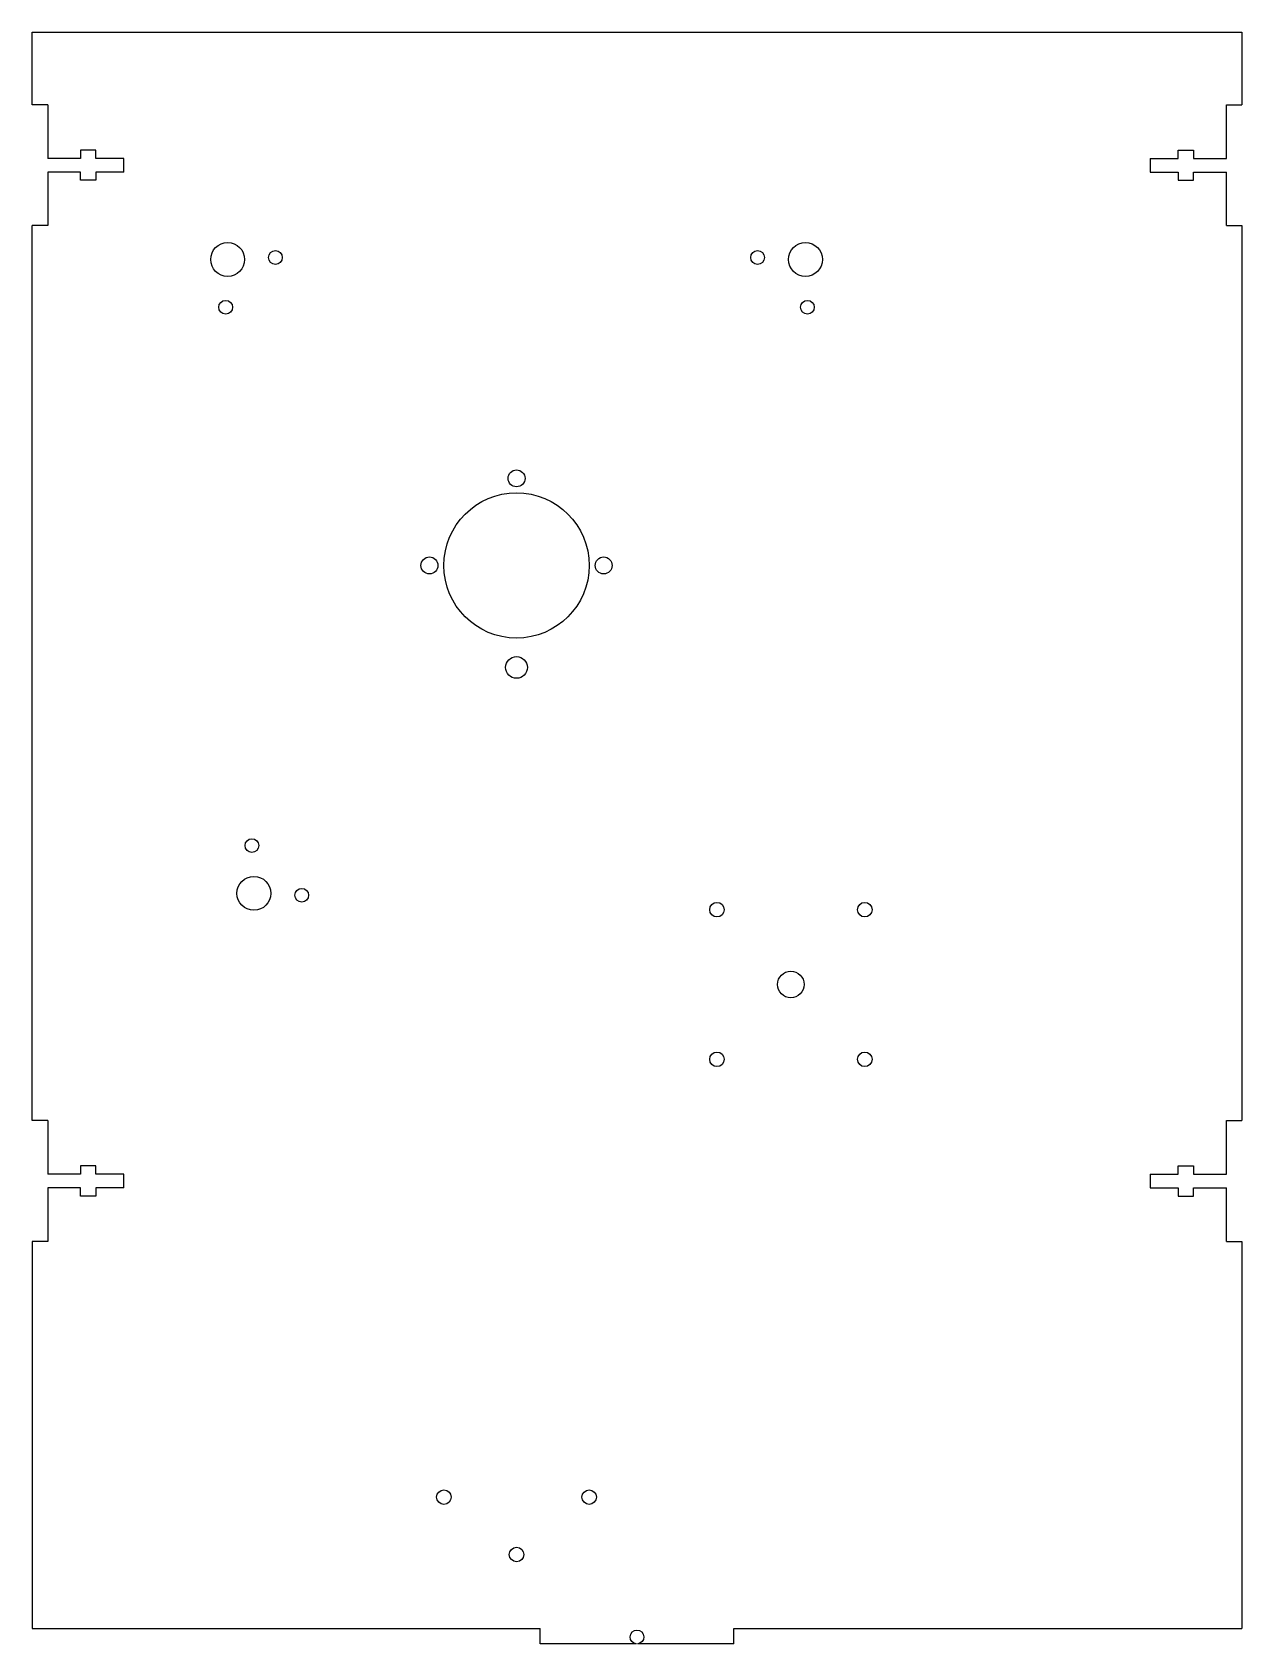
# Model space of a CAD drawing. Extents: x -3.9 to 5.9, y -8.8 to 4.3.
import ezdxf

# ---------------------------------------------------------------- set-up
doc = ezdxf.new("R2010")
doc.units = 0
doc.header["$MEASUREMENT"] = 0
doc.layers.add('VISIBLE', color=7, linetype='CONTINUOUS')

msp = doc.modelspace()

# ---------------------------------------------------------------- linework, layer by layer
at = {"layer": 'VISIBLE'}
for p, q in [((-3.941, 4.341, 0.118), (5.901, 4.341, 0.118)), ((-3.941, 3.75, 0.118), (-3.941, 4.341, 0.118)), ((5.901, 4.341, 0.118), (5.901, 3.75, 0.118)), ((-3.815, 3.75, 0.118), (-3.941, 3.75, 0.118)), ((-3.815, 3.75, 0.118), (-3.815, 3.314, 0.118)), ((5.776, 3.314, 0.118), (5.776, 3.75, 0.118)), ((5.776, 3.75, 0.118), (5.901, 3.75, 0.118)), ((-3.548, 3.314, 0.118), (-3.815, 3.314, 0.118)), ((-3.548, 3.381, 0.118), (-3.548, 3.314, 0.118)), ((-3.423, 3.381, 0.118), (-3.548, 3.381, 0.118)), ((-3.423, 3.314, 0.118), (-3.423, 3.381, 0.118)), ((-3.195, 3.314, 0.118), (-3.423, 3.314, 0.118)), ((-3.195, 3.202, 0.118), (-3.195, 3.314, 0.118)), ((5.156, 3.314, 0.118), (5.156, 3.202, 0.118)), ((5.156, 3.314, 0.118), (5.384, 3.314, 0.118)), ((5.384, 3.314, 0.118), (5.384, 3.381, 0.118)), ((5.384, 3.381, 0.118), (5.509, 3.381, 0.118)), ((5.509, 3.381, 0.118), (5.509, 3.314, 0.118)), ((5.509, 3.314, 0.118), (5.776, 3.314, 0.118)), ((-3.548, 3.202, 0.118), (-3.815, 3.202, 0.118)), ((-3.815, 3.202, 0.118), (-3.815, 2.766, 0.118)), ((-3.548, 3.135, 0.118), (-3.548, 3.202, 0.118)), ((-3.195, 3.202, 0.118), (-3.423, 3.202, 0.118)), ((-3.423, 3.202, 0.118), (-3.423, 3.135, 0.118)), ((5.156, 3.202, 0.118), (5.384, 3.202, 0.118)), ((5.384, 3.202, 0.118), (5.384, 3.135, 0.118)), ((5.509, 3.202, 0.118), (5.776, 3.202, 0.118)), ((5.509, 3.135, 0.118), (5.509, 3.202, 0.118)), ((5.776, 2.766, 0.118), (5.776, 3.202, 0.118)), ((-3.423, 3.135, 0.118), (-3.548, 3.135, 0.118)), ((5.384, 3.135, 0.118), (5.509, 3.135, 0.118)), ((-3.815, 2.766, 0.118), (-3.941, 2.766, 0.118)), ((-3.941, -4.518, 0.118), (-3.941, 2.766, 0.118)), ((5.776, 2.766, 0.118), (5.901, 2.766, 0.118)), ((5.901, 2.766, 0.118), (5.901, -4.518, 0.118)), ((-3.815, -4.518, 0.118), (-3.941, -4.518, 0.118)), ((-3.815, -4.518, 0.118), (-3.815, -4.954, 0.118)), ((5.776, -4.954, 0.118), (5.776, -4.518, 0.118)), ((5.776, -4.518, 0.118), (5.901, -4.518, 0.118)), ((-3.548, -4.954, 0.118), (-3.815, -4.954, 0.118)), ((-3.548, -4.887, 0.118), (-3.548, -4.954, 0.118)), ((-3.423, -4.887, 0.118), (-3.548, -4.887, 0.118)), ((-3.423, -4.954, 0.118), (-3.423, -4.887, 0.118)), ((-3.195, -4.954, 0.118), (-3.423, -4.954, 0.118)), ((-3.195, -5.066, 0.118), (-3.195, -4.954, 0.118)), ((5.156, -4.954, 0.118), (5.156, -5.066, 0.118)), ((5.156, -4.954, 0.118), (5.384, -4.954, 0.118)), ((5.384, -4.954, 0.118), (5.384, -4.887, 0.118)), ((5.384, -4.887, 0.118), (5.509, -4.887, 0.118)), ((5.509, -4.887, 0.118), (5.509, -4.954, 0.118)), ((5.509, -4.954, 0.118), (5.776, -4.954, 0.118)), ((-3.548, -5.066, 0.118), (-3.815, -5.066, 0.118)), ((-3.815, -5.066, 0.118), (-3.815, -5.502, 0.118)), ((-3.548, -5.133, 0.118), (-3.548, -5.066, 0.118)), ((-3.195, -5.066, 0.118), (-3.423, -5.066, 0.118)), ((-3.423, -5.066, 0.118), (-3.423, -5.133, 0.118)), ((5.156, -5.066, 0.118), (5.384, -5.066, 0.118)), ((5.384, -5.066, 0.118), (5.384, -5.133, 0.118)), ((5.509, -5.066, 0.118), (5.776, -5.066, 0.118)), ((5.509, -5.133, 0.118), (5.509, -5.066, 0.118)), ((5.776, -5.502, 0.118), (5.776, -5.066, 0.118)), ((-3.423, -5.133, 0.118), (-3.548, -5.133, 0.118)), ((5.384, -5.133, 0.118), (5.509, -5.133, 0.118)), ((-3.815, -5.502, 0.118), (-3.941, -5.502, 0.118)), ((-3.941, -5.502, 0.118), (-3.941, -8.652, 0.118)), ((5.776, -5.502, 0.118), (5.901, -5.502, 0.118)), ((5.901, -5.502, 0.118), (5.901, -8.652, 0.118)), ((-3.941, -8.652, 0.118), (0.193, -8.652, 0.118)), ((0.193, -8.778, 0.118), (0.193, -8.652, 0.118)), ((1.768, -8.778, 0.118), (1.768, -8.652, 0.118)), ((1.768, -8.652, 0.118), (5.901, -8.652, 0.118)), ((0.977, -8.778, 0.118), (0.193, -8.778, 0.118)), ((1.768, -8.778, 0.118), (0.984, -8.778, 0.118))]:
    msp.add_line(p, q, dxfattribs=at)
for centre, radius in [((-2.351, 2.491, 0.118), 0.138), ((2.351, 2.491, 0.118), 0.138), ((-1.962, 2.507, 0.118), 0.056), ((1.962, 2.507, 0.118), 0.056), ((-2.367, 2.102, 0.118), 0.056), ((2.367, 2.102, 0.118), 0.056), ((0, 0.709, 0.118), 0.0689), ((0, 0, 0.118), 0.591), ((-0.709, 0, 0.118), 0.0689), ((0.709, 0, 0.118), 0.0689), ((0, -0.83, 0.118), 0.0886), ((-2.153, -2.28, 0.118), 0.056), ((-2.137, -2.669, 0.118), 0.138), ((-1.748, -2.685, 0.118), 0.056), ((1.631, -2.802, 0.118), 0.0591), ((2.834, -2.802, 0.118), 0.0591), ((2.232, -3.411, 0.118), 0.108), ((1.631, -4.02, 0.118), 0.0591), ((2.834, -4.02, 0.118), 0.0591), ((-0.591, -7.584, 0.118), 0.0591), ((0.591, -7.584, 0.118), 0.0591), ((0, -8.051, 0.118), 0.0591)]:
    msp.add_circle(centre, radius, dxfattribs=at)
at = {"layer": 'VISIBLE', "extrusion": (0, 0, -1)}
msp.add_arc((-0.98, -8.722, -0.118), 0.0561, 273.4616, 266.5384, dxfattribs=at)

doc.saveas('drawing.dxf')
